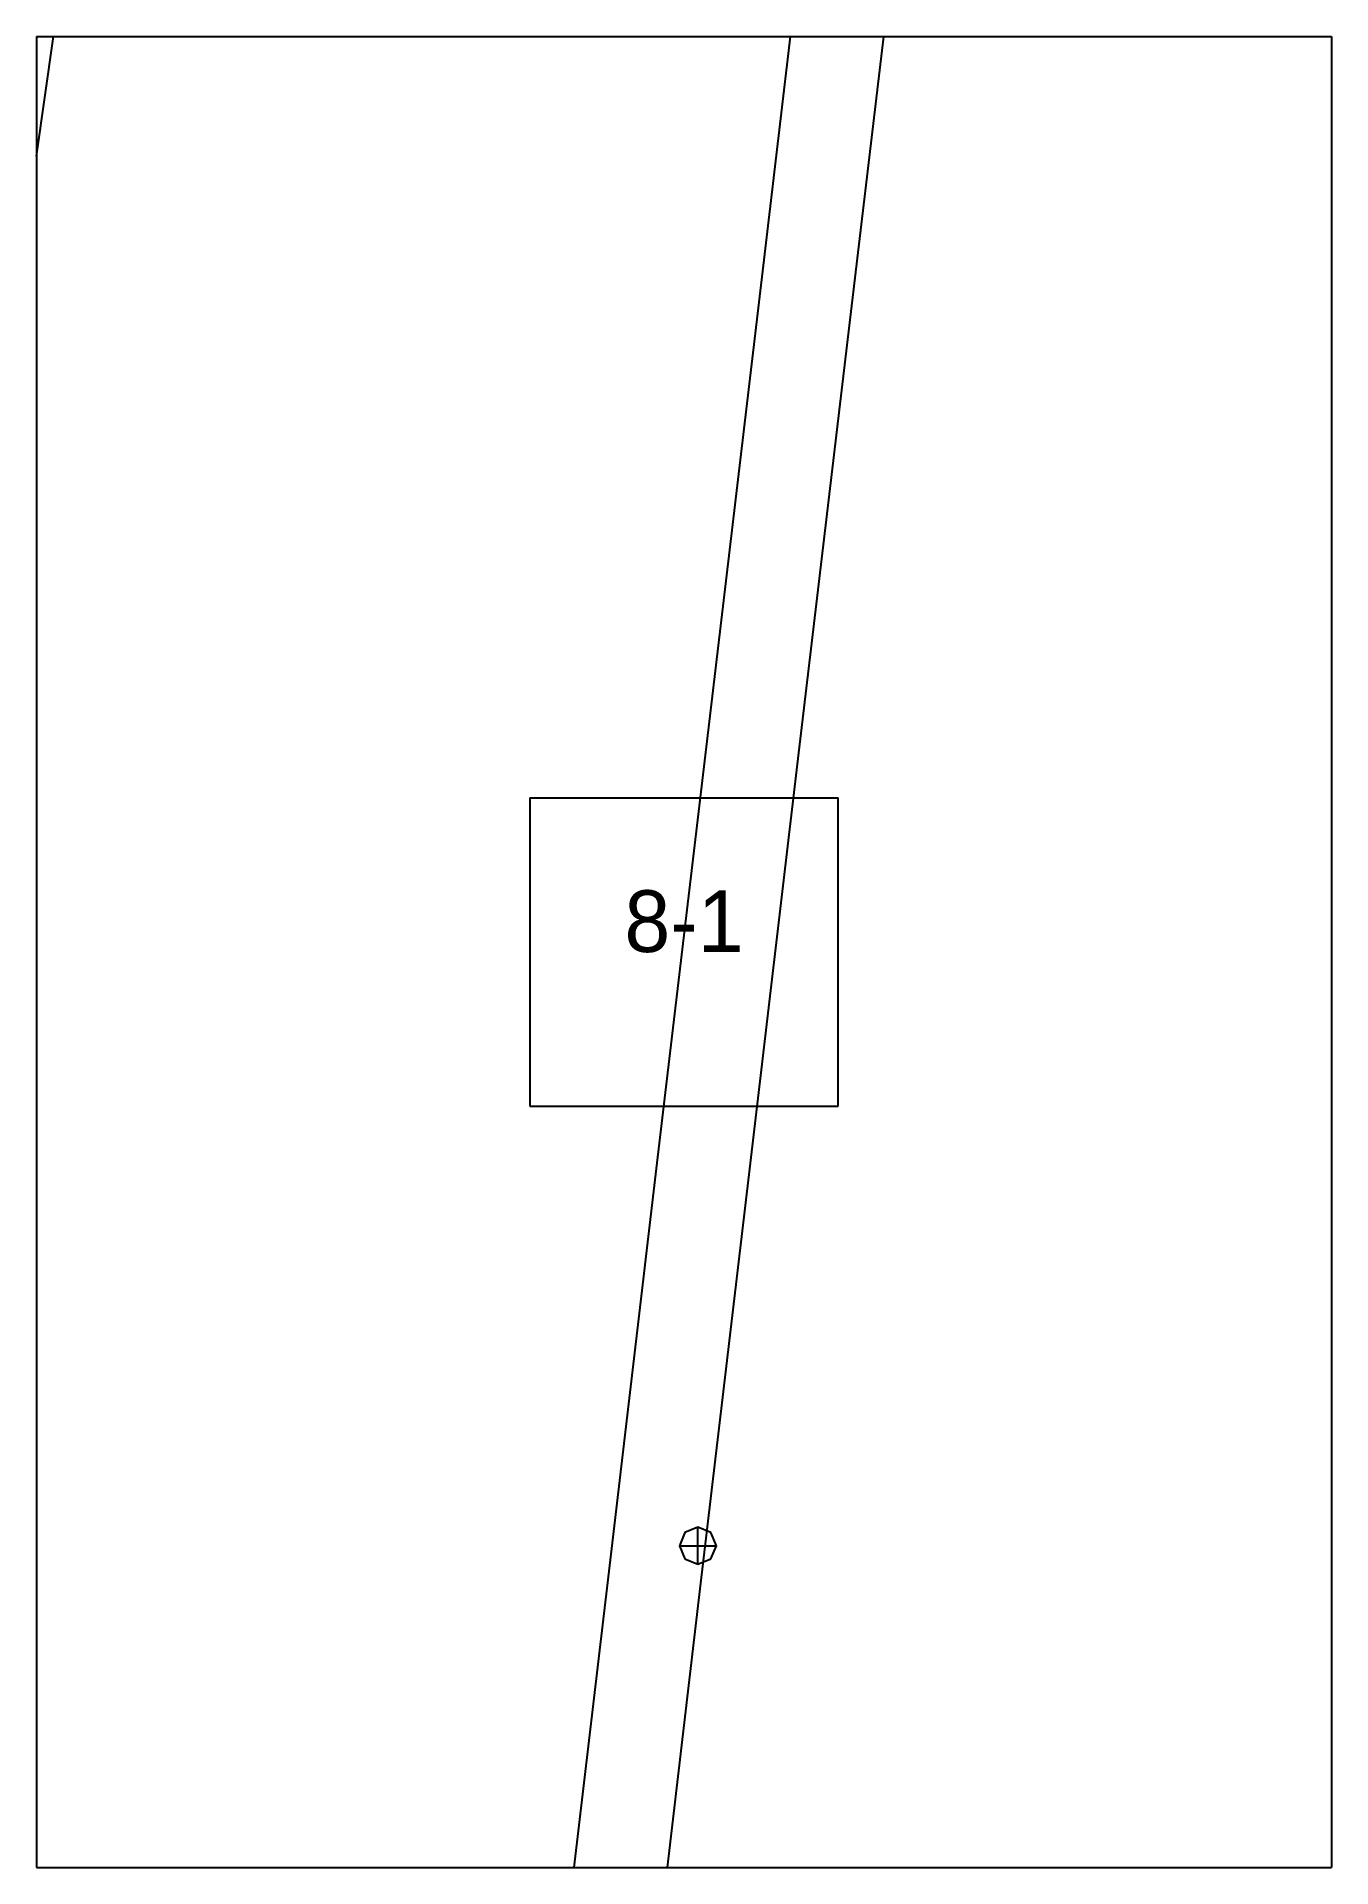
# Paper-space layout 'Plan 8-1' of a CAD drawing. Header units: metres, sheet in millimetres. Extents: x 0 to 210, y 0 to 297.
# The model-space entities are those that its viewports show. They can reach past a viewport. Long polylines and large blocks are cut down to what shows.
import ezdxf
from ezdxf.enums import TextEntityAlignment as Align

# ---------------------------------------------------------------- set-up
doc = ezdxf.new("R2010")
doc.units = ezdxf.units.M
for name, color, linetype in [('default', 7, 'Continuous'), ('TEXTLAYER', 7, 'Continuous'), ('VIEWPORTS', 7, 'Continuous')]:
    doc.layers.add(name, color=color, linetype=linetype)

msp = doc.modelspace()

# ---------------------------------------------------------------- linework, layer by layer
at = {"color": 9}
for p, q in [((0, -1782), (0, -2079)), ((210, -1782), (210, -2079)), ((210, -1782), (210, -2079)), ((0, -2079), (210, -2079)), ((0, -2079), (210, -2079)), ((0, -2079), (0, -2376)), ((210, -2079), (420, -2079)), ((210, -2079), (210, -2376)), ((210, -2079), (420, -2079)), ((210, -2079), (210, -2376)), ((80, -2202.5), (130, -2202.5)), ((80, -2202.5), (80, -2252.5)), ((130, -2252.5), (130, -2202.5)), ((80, -2252.5), (130, -2252.5)), ((0, -2376), (210, -2376)), ((0, -2376), (210, -2376)), ((0, -2376), (0, -2673)), ((210, -2376), (420, -2376)), ((210, -2376), (210, -2673)), ((210, -2376), (420, -2376)), ((210, -2376), (210, -2673))]:
    msp.add_line(p, q, dxfattribs=at)
at = {"layer": 'default', "color": 7, "linetype": 'Continuous'}
for p, q in [((116.97, -2123.9), (125.28, -2053.84)), ((131.84, -2125.84), (140.15, -2055.78)), ((0, -2098.38), (5.46, -2060.03)), ((136.6, -2078.54), (136.6, -2072.54)), ((133.6, -2075.54), (134.48, -2077.66)), ((138.72, -2077.66), (139.6, -2075.54)), ((134.48, -2077.66), (136.6, -2078.54)), ((136.6, -2078.54), (138.72, -2077.66)), ((108.75, -2193.28), (116.97, -2123.9)), ((123.63, -2195.21), (131.84, -2125.84)), ((100.67, -2261.69), (108.75, -2193.28)), ((115.55, -2263.62), (123.63, -2195.21)), ((92.76, -2328.86), (100.67, -2261.69)), ((107.63, -2330.79), (115.55, -2263.62)), ((105.13, -2321.69), (104.25, -2323.81)), ((107.25, -2320.81), (105.13, -2321.69)), ((109.37, -2321.69), (107.25, -2320.81)), ((107.25, -2326.81), (107.25, -2320.81)), ((110.25, -2323.81), (109.37, -2321.69)), ((104.25, -2323.81), (105.13, -2325.93)), ((104.25, -2323.81), (110.25, -2323.81)), ((109.37, -2325.93), (110.25, -2323.81)), ((105.13, -2325.93), (107.25, -2326.81)), ((107.25, -2326.81), (109.37, -2325.93)), ((85.04, -2394.43), (92.76, -2328.86)), ((99.92, -2396.35), (107.63, -2330.79))]:
    msp.add_line(p, q, dxfattribs=at)

# ---------------------------------------------------------------- texts
at = {"layer": 'TEXTLAYER', "color": 1}
msp.add_text('8-1', height=10, dxfattribs=at).set_placement((105, -2227.5), align=Align.CENTER)

psp = doc.layouts.new('Plan 8-1')

# ---------------------------------------------------------------- viewports
at = {"layer": 'VIEWPORTS'}
psp.add_viewport(center=(105, 148.5), size=(210, 297), view_center_point=(105, -2227.5), view_height=297, dxfattribs=at)

doc.saveas('drawing.dxf')
